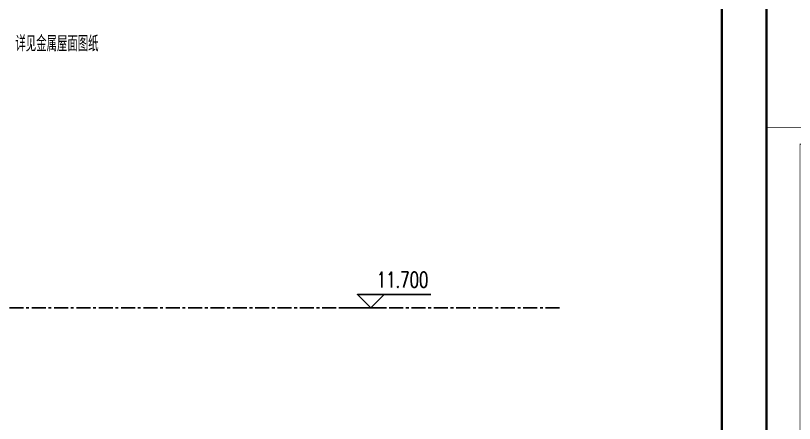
# Model space of a CAD drawing. Extents: x -160106 to 966792, y -663931 to 1550022.
# Drawn here: x -59523 to -58129, y -112483 to -111753 of the extents above; entities that cross this region are included whole.
import ezdxf
from ezdxf.enums import TextEntityAlignment as Align

# ---------------------------------------------------------------- set-up
doc = ezdxf.new("R2010")
doc.units = 0
doc.linetypes.add('ZN-CENTER', pattern=[2, 1.25, -0.25, 0.25, -0.25])
for name, color, linetype in [('!ZN6-轴线-1', 1, 'ZN-CENTER'), ('!ZN7-符号-173', 173, 'Continuous'), ('0-cxFrame', 155, 'Continuous'), ('TEXT', 7, 'Continuous')]:
    doc.layers.add(name, color=color, linetype=linetype)
doc.layers.add('0-cxText', color=131, linetype='Continuous', lineweight=25)
doc.styles.add('cx_tuming', font='simhei.ttf')
doc.styles.add('cx_tuqian1', font='')
doc.styles.add('DHTEXT-1', font='ROMANS.shx', dxfattribs={"width": 0.7, "bigfont": 'CHINESE.shx'})
doc.styles.add('ZNTextStyle', font='ROMANS.shx', dxfattribs={"width": 0.7, "bigfont": 'CHINESE.shx'})
doc.styles.add('黑体', font='simhei.ttf', dxfattribs={"height": 12})
doc.styles.get('cx_tuqian1').set_extended_font_data('SimSun')

# ---------------------------------------------------------------- blocks, each defined once
blk = doc.blocks.new('TK22.A2 L(Dragon)')
at = {"layer": '0-cxFrame', "color": 7, "const_width": 0.5}
blk.add_lwpolyline([(0, 0), (-594, 0), (-594, 420), (0, 420)], close=True, dxfattribs=at)
at = {"layer": '0-cxFrame', "const_width": 0.5}
blk.add_lwpolyline([(-80, 10), (-574, 10), (-574, 410), (-80, 410)], close=True, dxfattribs=at)
at = {"style": '黑体', "flags": 4}
blk.add_attdef('图幅', text='', height=3.3, dxfattribs=at).set_placement((-40, 3), align=Align.RIGHT)
at = {"layer": '0-cxText', "flags": 4}
for tag, height, style, p in [('建设单位', 3.5, 'cx_tuming', (-45, 240)), ('项目名称', 3.5, 'cx_tuming', (-45, 210)), ('子项名称', 3.5, 'cx_tuming', (-45, 180)), ('工程编号', 3.3, 'cx_tuqian1', (-35, 165)), ('图名1', 3.5, 'cx_tuming', (-45, 87)), ('图名2', 3.5, 'cx_tuming', (-45, 79)), ('图名3', 3.5, 'cx_tuming', (-45, 71)), ('出图日期', 3.3, 'cx_tuqian1', (-39, 60)), ('专业', 3.3, 'cx_tuqian1', (-55, 52)), ('图号', 3.3, 'cx_tuqian1', (-55, 44)), ('版次', 3.3, 'cx_tuqian1', (-20, 44))]:
    blk.add_attdef(tag, text='', height=height, dxfattribs=dict(at, style=style)).set_placement(p, align=Align.MIDDLE)
at = {"layer": 'Defpoints', "color": 6, "flags": 4}
for tag, height, style, p in [('tufu', 3.3, '黑体', (-12, 12)), ('dwfname', 4, 'cx_tuqian1', (-80, 3))]:
    blk.add_attdef(tag, text='', height=height, dxfattribs=dict(at, style=style)).set_placement(p, align=Align.RIGHT)
blk = doc.blocks.new('Zsymbol-Level')
at = {"ltscale": 10}
blk.add_line((3.48, 0), (-6.85, 0), dxfattribs=at)
blk.add_lwpolyline([(3, 3), (0, 0), (-3, 3), (13.45, 3)])
at = {"color": 0, "style": 'ZNTextStyle', "width": 0.7, "flags": 8}
blk.add_attdef('标高', text='', height=3.5, dxfattribs=at).set_placement((7.12, 6.31), align=Align.MIDDLE_CENTER)
blk.add_attdef('楼层号', text='', height=3.5, dxfattribs=at).set_placement((21.35, 6.29), align=Align.MIDDLE)

msp = doc.modelspace()

# ---------------------------------------------------------------- linework, layer by layer
at = {"layer": '!ZN6-轴线-1', "linetype": 'ZN-CENTER', "ltscale": 20}
msp.add_line((-61214.16, -112276.59), (-58547.23, -112276.59), dxfattribs=at)

# ---------------------------------------------------------------- block references
at = {"layer": '!ZN7-符号-173', "color": 7, "ltscale": 70}
ref = msp.add_blockref('Zsymbol-Level', (-58887.16, -112276.59), dxfattribs=dict(at, xscale=8, yscale=8, zscale=8))
ref.add_attrib('标高', '11.700', dxfattribs={"layer": '0', "color": 0, "height": 28, "style": 'ZNTextStyle', "width": 0.7}).set_placement((-58830.2, -112226.12), align=Align.MIDDLE_CENTER)
at = {"layer": '0-cxFrame', "xscale": 8, "yscale": 8, "zscale": 8, "rotation": 270}
msp.add_blockref('TK22.A2 L(Dragon)', (-61538.82, -113203.37), dxfattribs=at)
at = {"layer": '0-cxFrame', "xscale": 3, "yscale": 3, "zscale": 3}
msp.add_blockref('TK22.A2 L(Dragon)', (-56396.82, -113213.24), dxfattribs=at)

# ---------------------------------------------------------------- texts
at = {"layer": 'TEXT', "ltscale": 80, "style": 'DHTEXT-1', "width": 0.7}
msp.add_text('详见金属屋面图纸', height=28, dxfattribs=at).set_placement((-59523.42, -111803.24), align=Align.MIDDLE_LEFT)

doc.saveas('drawing.dxf')
